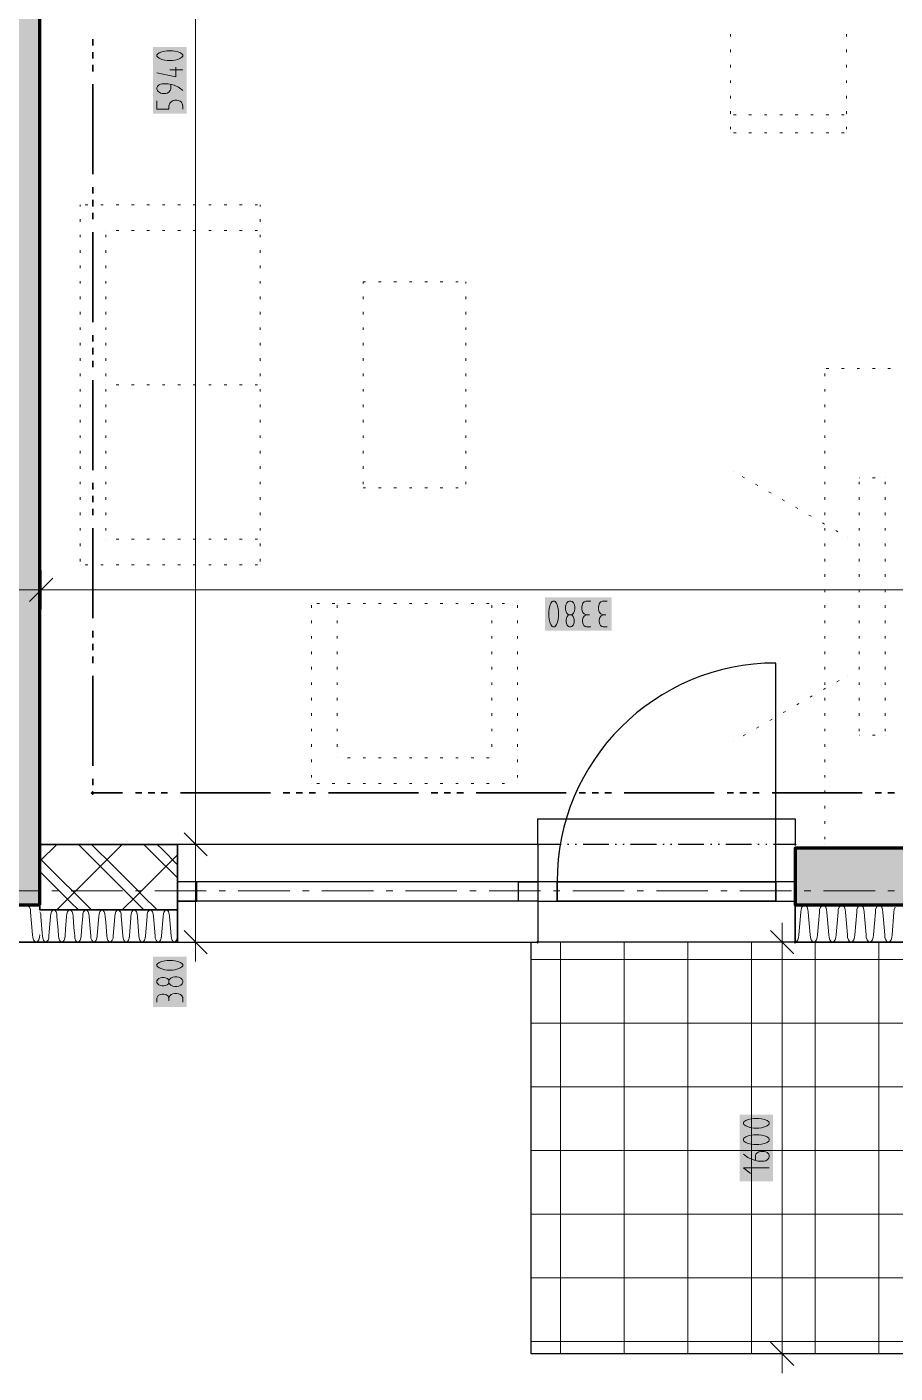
# Model space of a CAD drawing. Header units: millimetres. Extents: x 0 to 594, y 0 to 420.
# Drawn here: x 351.4 to 386, y 120.9 to 174.5 of the extents above; entities that cross this region are included whole.
import ezdxf

# ---------------------------------------------------------------- set-up
doc = ezdxf.new("R2010")
doc.units = ezdxf.units.MM
doc.header["$LTSCALE"] = 8
for name, color, linetype in [('PDF_Dvere', 7, 'Continuous'), ('PDF_Koty delkove', 7, 'Continuous'), ('PDF_Nabytek', 7, 'Continuous'), ('PDF_Obecne 0.25', 7, 'Continuous'), ('PDF_Okna', 7, 'Continuous'), ('PDF_Osy hlavni', 7, 'Continuous'), ('PDF_Pozarni useky', 7, 'Continuous'), ('PDF_Srafy', 7, 'Continuous'), ('PDF_Steny obvodove nosne', 7, 'Continuous'), ('PDF_Steny sendvic', 7, 'Continuous'), ('PDF_Zatepleni', 7, 'Continuous')]:
    doc.layers.add(name, color=color, linetype=linetype)

msp = doc.modelspace()

# ---------------------------------------------------------------- linework, layer by layer
at = {"layer": 'PDF_Dvere', "lineweight": 25}
msp.add_lwpolyline([(381.202, 140.483), (381.202, 149.196, 0.414213), (372.49, 140.483)], format="xyb", dxfattribs=at)
for points in [[(371.721, 139.714), (372.49, 139.714), (372.49, 140.483), (371.721, 140.483)], [(372.49, 139.714), (372.49, 140.483)], [(381.202, 139.714), (381.971, 139.714), (381.971, 140.483), (381.202, 140.483)], [(381.202, 139.714), (381.202, 140.483)]]:
    msp.add_lwpolyline(points, close=True, dxfattribs=at)
for points in [[(372.49, 140.483), (381.202, 140.483), (372.49, 140.483)], [(372.49, 139.714), (381.202, 139.714), (372.49, 139.714)]]:
    msp.add_lwpolyline(points, dxfattribs=at)
at = {"layer": 'PDF_Koty delkove', "lineweight": 18}
for points in [[(358.088, 154.14), (358.088, 157.014), (358.088, 202.854), (358.088, 204.34), (358.088, 205.878), (358.088, 215.615), (358.088, 217.204), (358.088, 225.711), (358.088, 228.325)], [(357.302, 172.932), (357.302, 172.549), (356.551, 172.714)], [(357.576, 172.823), (357.063, 172.823)], [(357.576, 172.002), (357.405, 172.139), (357.234, 172.221), (356.995, 172.275), (356.755, 172.275), (356.687, 172.261), (356.636, 172.234), (356.602, 172.207), (356.567, 172.166), (356.551, 172.111), (356.551, 172.057), (356.567, 172.002), (356.602, 171.96), (356.636, 171.933), (356.687, 171.905), (356.755, 171.891), (356.892, 171.891), (356.96, 171.905), (357.029, 171.933), (357.08, 172.002), (357.097, 172.057), (357.097, 172.248)], [(356.551, 171.591), (356.551, 171.262), (357.029, 171.262), (357.029, 171.4), (357.063, 171.495), (357.115, 171.55), (357.2, 171.604), (357.267, 171.618), (357.336, 171.618), (357.405, 171.604), (357.472, 171.577), (357.524, 171.536), (357.558, 171.482), (357.576, 171.4), (357.576, 171.262)], [(358.088, 138.074), (358.088, 141.969), (358.088, 151.278), (358.088, 152.627), (358.088, 154.14)], [(351.939, 152.88), (351.939, 152.111), (351.939, 151.343)], [(352.4, 152.573), (351.477, 151.65)], [(416.513, 152.111), (415.268, 152.111), (414.361, 152.111), (388.07, 152.111), (386.583, 152.111), (351.939, 152.111), (349.786, 152.111), (315.141, 152.111), (313.655, 152.111), (287.364, 152.111), (285.212, 152.111)], [(372.41, 150.655), (372.464, 150.724), (372.505, 150.826), (372.533, 150.946), (372.547, 151.048), (372.547, 151.253), (372.533, 151.355), (372.505, 151.475), (372.464, 151.578), (372.41, 151.646), (372.382, 151.664), (372.328, 151.664), (372.3, 151.646), (372.246, 151.578), (372.205, 151.475), (372.177, 151.355), (372.164, 151.253)], [(372.164, 151.253), (372.164, 151.048), (372.177, 150.946), (372.205, 150.826), (372.246, 150.724), (372.3, 150.655), (372.328, 150.639), (372.382, 150.639), (372.41, 150.655)], [(373.833, 151.664), (373.642, 151.664), (373.574, 151.629), (373.519, 151.578), (373.492, 151.492), (373.478, 151.424), (373.478, 151.355), (373.492, 151.27), (373.519, 151.202), (373.574, 151.151), (373.669, 151.116)], [(374.49, 151.664), (374.299, 151.664), (374.231, 151.629), (374.176, 151.578), (374.149, 151.492), (374.135, 151.424), (374.135, 151.355), (374.149, 151.27), (374.176, 151.202), (374.231, 151.151), (374.326, 151.116)], [(373.067, 151.116), (373.094, 151.099), (373.135, 151.048), (373.162, 150.98), (373.176, 150.911), (373.176, 150.843), (373.162, 150.775), (373.135, 150.706), (373.08, 150.655), (373.039, 150.639), (372.985, 150.639), (372.944, 150.655), (372.889, 150.706), (372.862, 150.775), (372.848, 150.843), (372.848, 150.911), (372.862, 150.98), (372.889, 151.048), (372.93, 151.099), (372.957, 151.116)], [(373.833, 150.639), (373.669, 150.639), (373.614, 150.655), (373.56, 150.69), (373.532, 150.741), (373.505, 150.843), (373.505, 150.911), (373.532, 151.014), (373.587, 151.082), (373.669, 151.116), (373.778, 151.116)], [(374.49, 150.639), (374.326, 150.639), (374.271, 150.655), (374.217, 150.69), (374.189, 150.741), (374.162, 150.843), (374.162, 150.911), (374.189, 151.014), (374.244, 151.082), (374.326, 151.116), (374.435, 151.116)], [(358.55, 141.508), (357.627, 142.431)], [(358.857, 141.969), (358.088, 141.969), (357.32, 141.969)], [(358.55, 137.613), (357.627, 138.536)], [(381.92, 137.613), (380.997, 138.536)], [(381.458, 138.074), (381.458, 138.843)], [(358.857, 138.074), (358.088, 138.074), (357.32, 138.074)], [(358.088, 138.074), (358.088, 137.306)], [(382.227, 138.074), (381.458, 138.074), (380.69, 138.074)], [(381.458, 121.675), (381.458, 138.074)], [(357.165, 137.348), (356.96, 137.348), (356.858, 137.334), (356.738, 137.307), (356.636, 137.266), (356.567, 137.211), (356.551, 137.184), (356.551, 137.129), (356.567, 137.101), (356.636, 137.047), (356.738, 137.006), (356.858, 136.978), (356.96, 136.964)], [(356.96, 136.964), (357.165, 136.964), (357.267, 136.978), (357.387, 137.006), (357.49, 137.047), (357.558, 137.101), (357.576, 137.129), (357.576, 137.184), (357.558, 137.211), (357.49, 137.266), (357.387, 137.307), (357.267, 137.334), (357.165, 137.348)], [(357.029, 136.444), (357.011, 136.417), (356.96, 136.376), (356.892, 136.349), (356.824, 136.335), (356.755, 136.335), (356.687, 136.349), (356.619, 136.376), (356.567, 136.431), (356.551, 136.472), (356.551, 136.527), (356.567, 136.568), (356.619, 136.623), (356.687, 136.65), (356.755, 136.664), (356.824, 136.664), (356.892, 136.65), (356.96, 136.623), (357.011, 136.582), (357.029, 136.554)], [(357.267, 136.691), (357.182, 136.677), (357.097, 136.637), (357.046, 136.582), (357.029, 136.554), (357.029, 136.444), (357.046, 136.417), (357.097, 136.362), (357.182, 136.321), (357.267, 136.307), (357.336, 136.307), (357.421, 136.321), (357.507, 136.362), (357.558, 136.417), (357.576, 136.472), (357.576, 136.527), (357.558, 136.582), (357.507, 136.637), (357.421, 136.677), (357.336, 136.691)], [(357.336, 136.691), (357.267, 136.691)], [(356.551, 135.678), (356.551, 135.842), (356.567, 135.897), (356.602, 135.952), (356.653, 135.98), (356.755, 136.007), (356.824, 136.007), (356.926, 135.98), (356.995, 135.924), (357.029, 135.842), (357.029, 135.733)], [(357.576, 135.678), (357.576, 135.869), (357.541, 135.938), (357.49, 135.993), (357.405, 136.02), (357.336, 136.034), (357.267, 136.034), (357.182, 136.02), (357.115, 135.993), (357.063, 135.938), (357.029, 135.842)], [(380.535, 130.395), (380.33, 130.395), (380.228, 130.381), (380.108, 130.354), (380.006, 130.313), (379.937, 130.259), (379.921, 130.231), (379.921, 130.177), (379.937, 130.149), (380.006, 130.094), (380.108, 130.053), (380.228, 130.025), (380.33, 130.011), (380.535, 130.011), (380.637, 130.025), (380.757, 130.053), (380.86, 130.094), (380.928, 130.149), (380.946, 130.177)], [(380.946, 130.177), (380.946, 130.231), (380.928, 130.259), (380.86, 130.313), (380.757, 130.354), (380.637, 130.381), (380.535, 130.395)], [(380.399, 129.382), (380.399, 129.574), (380.416, 129.629), (380.45, 129.67), (380.485, 129.697), (380.535, 129.724), (380.603, 129.738), (380.74, 129.738), (380.809, 129.724), (380.86, 129.697), (380.894, 129.67), (380.928, 129.629), (380.946, 129.574), (380.946, 129.519), (380.928, 129.464), (380.894, 129.423), (380.86, 129.396), (380.809, 129.368), (380.74, 129.354), (380.501, 129.354), (380.262, 129.409), (380.091, 129.492), (379.921, 129.629)], [(380.946, 129.081), (379.921, 129.081), (380.194, 128.862)], [(381.92, 121.213), (380.997, 122.136)], [(382.227, 121.675), (381.458, 121.675), (380.69, 121.675)], [(381.458, 121.675), (381.458, 120.906)]]:
    msp.add_lwpolyline(points, dxfattribs=at)
for points in [[(357.165, 173.589), (356.96, 173.589), (356.858, 173.575), (356.738, 173.548), (356.636, 173.507), (356.567, 173.453), (356.551, 173.425), (356.551, 173.371), (356.567, 173.343), (356.636, 173.289), (356.738, 173.247), (356.858, 173.22), (356.96, 173.206), (357.165, 173.206), (357.267, 173.22), (357.387, 173.247), (357.49, 173.289), (357.558, 173.343), (357.576, 173.371), (357.576, 173.425), (357.558, 173.453), (357.49, 173.507), (357.387, 173.548), (357.267, 173.575)], [(372.821, 151.424), (372.821, 151.355), (372.835, 151.27), (372.875, 151.185), (372.93, 151.134), (372.957, 151.116), (373.067, 151.116), (373.094, 151.134), (373.149, 151.185), (373.19, 151.27), (373.204, 151.355), (373.204, 151.424), (373.19, 151.509), (373.149, 151.595), (373.094, 151.646), (373.039, 151.664), (372.985, 151.664), (372.93, 151.646), (372.875, 151.595), (372.835, 151.509)], [(380.535, 131.052), (380.33, 131.052), (380.228, 131.038), (380.108, 131.011), (380.006, 130.97), (379.937, 130.916), (379.921, 130.888), (379.921, 130.834), (379.937, 130.806), (380.006, 130.751), (380.108, 130.71), (380.228, 130.682), (380.33, 130.669), (380.535, 130.669), (380.637, 130.682), (380.757, 130.71), (380.86, 130.751), (380.928, 130.806), (380.946, 130.834), (380.946, 130.888), (380.928, 130.916), (380.86, 130.97), (380.757, 131.011), (380.637, 131.038)]]:
    msp.add_lwpolyline(points, close=True, dxfattribs=at)
at = {"layer": 'PDF_Koty delkove', "color": 7, "lineweight": 18, "true_color": 0xffffff, "transparency": 33554559}
for points in [[(357.73, 171.081), (357.73, 173.743), (356.397, 171.081), (356.397, 173.743)], [(374.672, 151.817), (372.01, 151.817), (374.672, 150.485), (372.01, 150.485)], [(357.73, 135.496), (357.73, 137.501), (356.397, 135.496), (356.397, 137.501)], [(381.1, 128.544), (381.1, 131.206), (379.767, 128.544), (379.767, 131.206)]]:
    msp.add_solid(points, dxfattribs=at)
at = {"layer": 'PDF_Nabytek', "lineweight": 13}
for points in [[(379.404, 174.152), (379.404, 174.254)], [(384.016, 174.152), (384.016, 174.254)], [(379.404, 173.537), (379.404, 173.639)], [(384.016, 173.537), (384.016, 173.639)], [(379.404, 172.922), (379.404, 173.024)], [(384.016, 172.922), (384.016, 173.024)], [(379.404, 172.307), (379.404, 172.409)], [(384.016, 172.307), (384.016, 172.409)], [(379.404, 171.692), (379.404, 171.794)], [(384.016, 171.692), (384.016, 171.794)], [(379.404, 171.077), (379.404, 171.179)], [(384.016, 171.077), (384.016, 171.179)], [(379.404, 171.031), (379.404, 171.031)], [(379.404, 170.462), (379.404, 170.564)], [(379.624, 171.031), (379.522, 171.031)], [(380.239, 171.031), (380.137, 171.031)], [(380.854, 171.031), (380.752, 171.031)], [(381.469, 171.031), (381.367, 171.031)], [(382.084, 171.031), (381.982, 171.031)], [(382.699, 171.031), (382.597, 171.031)], [(383.314, 171.031), (383.212, 171.031)], [(383.929, 171.031), (383.827, 171.031)], [(384.016, 171.031), (384.016, 171.031)], [(384.016, 170.462), (384.016, 170.564)], [(379.404, 170.313), (379.404, 170.313)], [(379.404, 170.313), (379.404, 170.313)], [(379.624, 170.313), (379.522, 170.313)], [(380.239, 170.313), (380.137, 170.313)], [(380.854, 170.313), (380.752, 170.313)], [(381.469, 170.313), (381.367, 170.313)], [(382.084, 170.313), (381.982, 170.313)], [(382.699, 170.313), (382.597, 170.313)], [(383.314, 170.313), (383.212, 170.313)], [(383.929, 170.313), (383.827, 170.313)], [(384.016, 170.313), (384.016, 170.313)], [(384.016, 170.313), (384.016, 170.313)], [(353.485, 167.387), (353.485, 167.456)], [(353.485, 167.456), (353.485, 167.456)], [(353.485, 167.456), (353.485, 167.456)], [(353.795, 167.456), (353.692, 167.456)], [(354.41, 167.456), (354.307, 167.456)], [(355.025, 167.456), (354.922, 167.456)], [(355.64, 167.456), (355.537, 167.456)], [(356.254, 167.456), (356.152, 167.456)], [(356.869, 167.456), (356.767, 167.456)], [(357.484, 167.456), (357.382, 167.456)], [(358.099, 167.456), (357.997, 167.456)], [(358.714, 167.456), (358.612, 167.456)], [(359.329, 167.456), (359.227, 167.456)], [(359.944, 167.456), (359.842, 167.456)], [(360.559, 167.456), (360.457, 167.456)], [(360.66, 167.387), (360.66, 167.456)], [(360.66, 167.456), (360.66, 167.456)], [(360.66, 167.456), (360.66, 167.456)], [(353.485, 166.772), (353.485, 166.874)], [(360.66, 166.772), (360.66, 166.874)], [(354.51, 166.431), (354.51, 166.431)], [(354.51, 166.431), (354.51, 166.431)], [(355.025, 166.431), (354.922, 166.431)], [(355.64, 166.431), (355.537, 166.431)], [(356.254, 166.431), (356.152, 166.431)], [(356.869, 166.431), (356.767, 166.431)], [(357.484, 166.431), (357.382, 166.431)], [(358.099, 166.431), (357.997, 166.431)], [(358.714, 166.431), (358.612, 166.431)], [(359.329, 166.431), (359.227, 166.431)], [(359.944, 166.431), (359.842, 166.431)], [(360.559, 166.431), (360.457, 166.431)], [(360.66, 166.431), (360.66, 166.431)], [(353.485, 166.157), (353.485, 166.259)], [(354.51, 166.157), (354.51, 166.259)], [(360.66, 166.157), (360.66, 166.259)], [(353.485, 165.542), (353.485, 165.644)], [(354.51, 165.542), (354.51, 165.644)], [(360.66, 165.542), (360.66, 165.644)], [(353.485, 164.927), (353.485, 165.029)], [(354.51, 164.927), (354.51, 165.029)], [(360.66, 164.927), (360.66, 165.029)], [(353.485, 164.312), (353.485, 164.414)], [(354.51, 164.312), (354.51, 164.414)], [(360.66, 164.312), (360.66, 164.414)], [(364.76, 164.381), (364.76, 164.381)], [(364.76, 164.312), (364.76, 164.381)], [(364.76, 164.381), (364.76, 164.381)], [(364.864, 164.381), (364.762, 164.381)], [(365.479, 164.381), (365.377, 164.381)], [(366.094, 164.381), (365.992, 164.381)], [(366.709, 164.381), (366.607, 164.381)], [(367.324, 164.381), (367.222, 164.381)], [(367.939, 164.381), (367.837, 164.381)], [(368.554, 164.381), (368.452, 164.381)], [(368.86, 164.381), (368.86, 164.381)], [(368.86, 164.312), (368.86, 164.381)], [(368.86, 164.381), (368.86, 164.381)], [(353.485, 163.697), (353.485, 163.799)], [(354.51, 163.697), (354.51, 163.799)], [(360.66, 163.697), (360.66, 163.799)], [(364.76, 163.697), (364.76, 163.799)], [(368.86, 163.697), (368.86, 163.799)], [(353.485, 163.082), (353.485, 163.184)], [(354.51, 163.082), (354.51, 163.184)], [(360.66, 163.082), (360.66, 163.184)], [(364.76, 163.082), (364.76, 163.184)], [(368.86, 163.082), (368.86, 163.184)], [(353.485, 162.467), (353.485, 162.569)], [(354.51, 162.467), (354.51, 162.569)], [(360.66, 162.467), (360.66, 162.569)], [(364.76, 162.467), (364.76, 162.569)], [(368.86, 162.467), (368.86, 162.569)], [(353.485, 161.852), (353.485, 161.954)], [(354.51, 161.852), (354.51, 161.954)], [(360.66, 161.852), (360.66, 161.954)], [(364.76, 161.852), (364.76, 161.954)], [(368.86, 161.852), (368.86, 161.954)], [(353.485, 161.237), (353.485, 161.339)], [(354.51, 161.237), (354.51, 161.339)], [(360.66, 161.237), (360.66, 161.339)], [(364.76, 161.237), (364.76, 161.339)], [(368.86, 161.237), (368.86, 161.339)], [(383.158, 160.932), (383.158, 160.932)], [(383.158, 160.932), (383.158, 160.932)], [(383.314, 160.932), (383.212, 160.932)], [(383.929, 160.932), (383.827, 160.932)], [(384.544, 160.932), (384.442, 160.932)], [(385.159, 160.932), (385.057, 160.932)], [(385.774, 160.932), (385.672, 160.932)], [(353.485, 160.622), (353.485, 160.724)], [(354.51, 160.622), (354.51, 160.724)], [(360.66, 160.622), (360.66, 160.724)], [(364.76, 160.622), (364.76, 160.724)], [(368.86, 160.622), (368.86, 160.724)], [(383.158, 160.622), (383.158, 160.724)], [(353.485, 160.007), (353.485, 160.109)], [(354.51, 160.281), (354.51, 160.281)], [(354.51, 160.007), (354.51, 160.109)], [(355.025, 160.281), (354.922, 160.281)], [(355.64, 160.281), (355.537, 160.281)], [(356.254, 160.281), (356.152, 160.281)], [(356.869, 160.281), (356.767, 160.281)], [(357.484, 160.281), (357.382, 160.281)], [(358.099, 160.281), (357.997, 160.281)], [(358.714, 160.281), (358.612, 160.281)], [(359.329, 160.281), (359.227, 160.281)], [(359.944, 160.281), (359.842, 160.281)], [(360.559, 160.281), (360.457, 160.281)], [(360.66, 160.281), (360.66, 160.281)], [(360.66, 160.007), (360.66, 160.109)], [(364.76, 160.007), (364.76, 160.109)], [(368.86, 160.007), (368.86, 160.109)], [(383.158, 160.007), (383.158, 160.109)], [(353.485, 159.392), (353.485, 159.494)], [(354.51, 159.392), (354.51, 159.494)], [(360.66, 159.392), (360.66, 159.494)], [(364.76, 159.392), (364.76, 159.494)], [(368.86, 159.392), (368.86, 159.494)], [(383.158, 159.392), (383.158, 159.494)], [(353.485, 158.777), (353.485, 158.879)], [(354.51, 158.777), (354.51, 158.879)], [(360.66, 158.777), (360.66, 158.879)], [(364.76, 158.777), (364.76, 158.879)], [(368.86, 158.777), (368.86, 158.879)], [(383.158, 158.777), (383.158, 158.879)], [(353.485, 158.162), (353.485, 158.264)], [(354.51, 158.162), (354.51, 158.264)], [(360.66, 158.162), (360.66, 158.264)], [(364.76, 158.162), (364.76, 158.264)], [(368.86, 158.162), (368.86, 158.264)], [(383.158, 158.162), (383.158, 158.264)], [(353.485, 157.547), (353.485, 157.649)], [(354.51, 157.547), (354.51, 157.649)], [(360.66, 157.547), (360.66, 157.649)], [(364.76, 157.547), (364.76, 157.649)], [(368.86, 157.547), (368.86, 157.649)], [(383.158, 157.547), (383.158, 157.649)], [(353.485, 156.932), (353.485, 157.034)], [(354.51, 156.932), (354.51, 157.034)], [(360.66, 156.932), (360.66, 157.034)], [(364.76, 156.932), (364.76, 157.034)], [(368.86, 156.932), (368.86, 157.034)], [(379.521, 156.828), (379.521, 156.828)], [(379.954, 156.578), (379.865, 156.629)], [(383.158, 156.932), (383.158, 157.034)], [(353.485, 156.317), (353.485, 156.419)], [(354.51, 156.317), (354.51, 156.419)], [(360.66, 156.317), (360.66, 156.419)], [(364.76, 156.317), (364.76, 156.419)], [(364.76, 156.181), (364.76, 156.181)], [(364.76, 156.181), (364.76, 156.181)], [(364.864, 156.181), (364.762, 156.181)], [(365.479, 156.181), (365.377, 156.181)], [(366.094, 156.181), (365.992, 156.181)], [(366.709, 156.181), (366.607, 156.181)], [(367.324, 156.181), (367.222, 156.181)], [(367.939, 156.181), (367.837, 156.181)], [(368.554, 156.181), (368.452, 156.181)], [(368.86, 156.317), (368.86, 156.419)], [(368.86, 156.181), (368.86, 156.181)], [(368.86, 156.181), (368.86, 156.181)], [(380.487, 156.27), (380.398, 156.321)], [(383.158, 156.317), (383.158, 156.419)], [(384.544, 156.576), (384.533, 156.576)], [(384.533, 156.576), (384.533, 156.576)], [(384.533, 156.576), (384.533, 156.576)], [(384.533, 156.317), (384.533, 156.419)], [(385.159, 156.576), (385.057, 156.576)], [(385.558, 156.576), (385.558, 156.576)], [(385.558, 156.576), (385.558, 156.576)], [(385.558, 156.317), (385.558, 156.419)], [(353.485, 155.702), (353.485, 155.804)], [(354.51, 155.702), (354.51, 155.804)], [(360.66, 155.702), (360.66, 155.804)], [(381.019, 155.963), (380.931, 156.014)], [(381.552, 155.655), (381.463, 155.706)], [(383.158, 155.702), (383.158, 155.804)], [(384.533, 155.702), (384.533, 155.804)], [(385.558, 155.702), (385.558, 155.804)], [(353.485, 155.087), (353.485, 155.189)], [(354.51, 155.087), (354.51, 155.189)], [(360.66, 155.087), (360.66, 155.189)], [(382.085, 155.348), (381.996, 155.399)], [(382.617, 155.04), (382.528, 155.092)], [(383.158, 155.087), (383.158, 155.189)], [(384.533, 155.087), (384.533, 155.189)], [(385.558, 155.087), (385.558, 155.189)], [(353.485, 154.472), (353.485, 154.574)], [(354.51, 154.472), (354.51, 154.574)], [(360.66, 154.472), (360.66, 154.574)], [(383.15, 154.733), (383.061, 154.784)], [(383.158, 154.472), (383.158, 154.574)], [(383.682, 154.425), (383.594, 154.477)], [(384.533, 154.472), (384.533, 154.574)], [(385.558, 154.472), (385.558, 154.574)], [(353.485, 153.857), (353.485, 153.959)], [(354.51, 154.131), (354.51, 154.131)], [(354.51, 154.131), (354.51, 154.131)], [(355.025, 154.131), (354.922, 154.131)], [(355.64, 154.131), (355.537, 154.131)], [(356.254, 154.131), (356.152, 154.131)], [(356.869, 154.131), (356.767, 154.131)], [(357.484, 154.131), (357.382, 154.131)], [(358.099, 154.131), (357.997, 154.131)], [(358.714, 154.131), (358.612, 154.131)], [(359.329, 154.131), (359.227, 154.131)], [(359.944, 154.131), (359.842, 154.131)], [(360.559, 154.131), (360.457, 154.131)], [(360.66, 154.131), (360.66, 154.131)], [(360.66, 153.857), (360.66, 153.959)], [(383.158, 153.857), (383.158, 153.959)], [(384.045, 154.216), (384.045, 154.216)], [(384.533, 153.857), (384.533, 153.959)], [(385.558, 153.857), (385.558, 153.959)], [(353.485, 153.242), (353.485, 153.344)], [(353.485, 153.106), (353.485, 153.106)], [(353.485, 153.106), (353.485, 153.106)], [(353.795, 153.106), (353.692, 153.106)], [(354.41, 153.106), (354.307, 153.106)], [(355.025, 153.106), (354.922, 153.106)], [(355.64, 153.106), (355.537, 153.106)], [(356.254, 153.106), (356.152, 153.106)], [(356.869, 153.106), (356.767, 153.106)], [(357.484, 153.106), (357.382, 153.106)], [(358.099, 153.106), (357.997, 153.106)], [(358.714, 153.106), (358.612, 153.106)], [(359.329, 153.106), (359.227, 153.106)], [(359.944, 153.106), (359.842, 153.106)], [(360.559, 153.106), (360.457, 153.106)], [(360.66, 153.242), (360.66, 153.344)], [(360.66, 153.106), (360.66, 153.106)], [(360.66, 153.106), (360.66, 153.106)], [(383.158, 153.242), (383.158, 153.344)], [(384.533, 153.242), (384.533, 153.344)], [(385.558, 153.242), (385.558, 153.344)], [(383.158, 152.627), (383.158, 152.729)], [(384.533, 152.627), (384.533, 152.729)], [(385.558, 152.627), (385.558, 152.729)], [(383.158, 152.012), (383.158, 152.114)], [(384.533, 152.012), (384.533, 152.114)], [(385.558, 152.012), (385.558, 152.114)], [(362.71, 151.568), (362.71, 151.568)], [(362.71, 151.568), (362.71, 151.568)], [(362.71, 151.397), (362.71, 151.499)], [(363.019, 151.568), (362.917, 151.568)], [(363.634, 151.568), (363.532, 151.568)], [(363.735, 151.568), (363.735, 151.568)], [(363.735, 151.397), (363.735, 151.499)], [(364.249, 151.568), (364.147, 151.568)], [(364.864, 151.568), (364.762, 151.568)], [(365.479, 151.568), (365.377, 151.568)], [(366.094, 151.568), (365.992, 151.568)], [(366.709, 151.568), (366.607, 151.568)], [(367.324, 151.568), (367.222, 151.568)], [(367.939, 151.568), (367.837, 151.568)], [(368.554, 151.568), (368.452, 151.568)], [(369.169, 151.568), (369.067, 151.568)], [(369.784, 151.568), (369.682, 151.568)], [(369.885, 151.568), (369.885, 151.568)], [(369.885, 151.397), (369.885, 151.499)], [(370.399, 151.568), (370.297, 151.568)], [(370.91, 151.568), (370.91, 151.568)], [(370.91, 151.568), (370.91, 151.568)], [(370.91, 151.397), (370.91, 151.499)], [(383.158, 151.397), (383.158, 151.499)], [(384.533, 151.397), (384.533, 151.499)], [(385.558, 151.397), (385.558, 151.499)], [(362.71, 150.782), (362.71, 150.884)], [(363.735, 150.782), (363.735, 150.884)], [(369.885, 150.782), (369.885, 150.884)], [(370.91, 150.782), (370.91, 150.884)], [(383.158, 150.782), (383.158, 150.884)], [(384.533, 150.782), (384.533, 150.884)], [(385.558, 150.782), (385.558, 150.884)], [(362.71, 150.167), (362.71, 150.269)], [(363.735, 150.167), (363.735, 150.269)], [(369.885, 150.167), (369.885, 150.269)], [(370.91, 150.167), (370.91, 150.269)], [(383.158, 150.167), (383.158, 150.269)], [(384.533, 150.167), (384.533, 150.269)], [(385.558, 150.167), (385.558, 150.269)], [(362.71, 149.552), (362.71, 149.654)], [(363.735, 149.552), (363.735, 149.654)], [(369.885, 149.552), (369.885, 149.654)], [(370.91, 149.552), (370.91, 149.654)], [(383.158, 149.552), (383.158, 149.654)], [(384.533, 149.552), (384.533, 149.654)], [(385.558, 149.552), (385.558, 149.654)], [(362.71, 148.937), (362.71, 149.039)], [(363.735, 148.937), (363.735, 149.039)], [(369.885, 148.937), (369.885, 149.039)], [(370.91, 148.937), (370.91, 149.039)], [(383.158, 148.937), (383.158, 149.039)], [(384.045, 148.686), (384.045, 148.686)], [(384.533, 148.937), (384.533, 149.039)], [(385.558, 148.937), (385.558, 149.039)], [(362.71, 148.322), (362.71, 148.424)], [(363.735, 148.322), (363.735, 148.424)], [(369.885, 148.322), (369.885, 148.424)], [(370.91, 148.322), (370.91, 148.424)], [(383.103, 148.142), (383.192, 148.193)], [(383.158, 148.322), (383.158, 148.424)], [(383.636, 148.449), (383.725, 148.5)], [(384.533, 148.322), (384.533, 148.424)], [(385.558, 148.322), (385.558, 148.424)], [(362.71, 147.707), (362.71, 147.809)], [(363.735, 147.707), (363.735, 147.809)], [(369.885, 147.707), (369.885, 147.809)], [(370.91, 147.707), (370.91, 147.809)], [(382.038, 147.527), (382.127, 147.578)], [(382.571, 147.834), (382.659, 147.885)], [(383.158, 147.707), (383.158, 147.809)], [(384.533, 147.707), (384.533, 147.809)], [(385.558, 147.707), (385.558, 147.809)], [(362.71, 147.092), (362.71, 147.194)], [(363.735, 147.092), (363.735, 147.194)], [(369.885, 147.092), (369.885, 147.194)], [(370.91, 147.092), (370.91, 147.194)], [(380.973, 146.912), (381.062, 146.963)], [(381.505, 147.219), (381.594, 147.27)], [(383.158, 147.092), (383.158, 147.194)], [(384.533, 147.092), (384.533, 147.194)], [(385.558, 147.092), (385.558, 147.194)], [(362.71, 146.477), (362.71, 146.579)], [(363.735, 146.477), (363.735, 146.579)], [(369.885, 146.477), (369.885, 146.579)], [(370.91, 146.477), (370.91, 146.579)], [(380.44, 146.604), (380.529, 146.655)], [(383.158, 146.477), (383.158, 146.579)], [(384.533, 146.477), (384.533, 146.579)], [(385.558, 146.477), (385.558, 146.579)], [(362.71, 145.862), (362.71, 145.964)], [(363.735, 145.862), (363.735, 145.964)], [(369.885, 145.862), (369.885, 145.964)], [(370.91, 145.862), (370.91, 145.964)], [(379.521, 146.074), (379.521, 146.074)], [(379.908, 146.297), (379.996, 146.348)], [(383.158, 145.862), (383.158, 145.964)], [(384.544, 146.326), (384.533, 146.326)], [(384.533, 146.326), (384.533, 146.326)], [(384.533, 146.326), (384.533, 146.326)], [(385.159, 146.326), (385.057, 146.326)], [(385.558, 146.326), (385.558, 146.326)], [(385.558, 146.326), (385.558, 146.326)], [(362.71, 145.247), (362.71, 145.349)], [(363.735, 145.419), (363.735, 145.419)], [(363.735, 145.419), (363.735, 145.419)], [(364.249, 145.419), (364.147, 145.419)], [(364.864, 145.419), (364.762, 145.419)], [(365.479, 145.419), (365.377, 145.419)], [(366.094, 145.419), (365.992, 145.419)], [(366.709, 145.419), (366.607, 145.419)], [(367.324, 145.419), (367.222, 145.419)], [(367.939, 145.419), (367.837, 145.419)], [(368.554, 145.419), (368.452, 145.419)], [(369.169, 145.419), (369.067, 145.419)], [(369.784, 145.419), (369.682, 145.419)], [(369.885, 145.419), (369.885, 145.419)], [(369.885, 145.419), (369.885, 145.419)], [(370.91, 145.247), (370.91, 145.349)], [(383.158, 145.247), (383.158, 145.349)], [(362.71, 144.632), (362.71, 144.734)], [(362.71, 144.394), (362.71, 144.394)], [(362.71, 144.394), (362.71, 144.394)], [(363.019, 144.394), (362.917, 144.394)], [(363.634, 144.394), (363.532, 144.394)], [(364.249, 144.394), (364.147, 144.394)], [(364.864, 144.394), (364.762, 144.394)], [(365.479, 144.394), (365.377, 144.394)], [(366.094, 144.394), (365.992, 144.394)], [(366.709, 144.394), (366.607, 144.394)], [(367.324, 144.394), (367.222, 144.394)], [(367.939, 144.394), (367.837, 144.394)], [(368.554, 144.394), (368.452, 144.394)], [(369.169, 144.394), (369.067, 144.394)], [(369.784, 144.394), (369.682, 144.394)], [(370.399, 144.394), (370.297, 144.394)], [(370.91, 144.632), (370.91, 144.734)], [(370.91, 144.394), (370.91, 144.394)], [(370.91, 144.394), (370.91, 144.394)], [(383.158, 144.632), (383.158, 144.734)], [(383.158, 144.017), (383.158, 144.12)], [(383.158, 143.402), (383.158, 143.505)], [(383.158, 142.787), (383.158, 142.89)], [(383.158, 142.172), (383.158, 142.275)], [(383.158, 141.969), (383.158, 141.969)]]:
    msp.add_lwpolyline(points, dxfattribs=at)
at = {"layer": 'PDF_Obecne 0.25', "lineweight": 25}
for points in [[(371.721, 141.969), (371.721, 142.994), (381.971, 142.994), (381.971, 141.969)], [(403.239, 138.075), (403.239, 121.675), (371.465, 121.675), (371.465, 138.074)], [(381.971, 138.074), (371.721, 138.074)]]:
    msp.add_lwpolyline(points, dxfattribs=at)
at = {"layer": 'PDF_Okna', "lineweight": 25}
for points in [[(371.721, 141.969), (357.371, 141.969)], [(371.721, 141.969), (371.721, 138.074)], [(371.721, 140.483), (357.371, 140.483)], [(371.721, 139.714), (357.371, 139.714)], [(357.371, 138.074), (371.721, 138.074)]]:
    msp.add_lwpolyline(points, dxfattribs=at)
for points in [[(357.371, 139.714), (358.14, 139.714), (358.14, 140.483), (357.371, 140.483)], [(371.721, 139.714), (370.952, 139.714), (370.952, 140.483), (371.721, 140.483)]]:
    msp.add_lwpolyline(points, close=True, dxfattribs=at)
at = {"layer": 'PDF_Osy hlavni', "lineweight": 18}
for points in [[(351.847, 140.124), (349.797, 140.124)], [(352.616, 140.124), (352.36, 140.124)], [(355.178, 140.124), (353.128, 140.124)], [(355.947, 140.124), (355.691, 140.124)], [(358.509, 140.124), (356.459, 140.124)], [(359.278, 140.124), (359.022, 140.124)], [(361.841, 140.124), (359.791, 140.124)], [(362.609, 140.124), (362.353, 140.124)], [(365.172, 140.124), (363.122, 140.124)], [(365.941, 140.124), (365.684, 140.124)], [(368.503, 140.124), (366.453, 140.124)], [(369.272, 140.124), (369.016, 140.124)], [(371.834, 140.124), (369.784, 140.124)], [(372.603, 140.124), (372.347, 140.124)], [(375.166, 140.124), (373.116, 140.124)], [(375.934, 140.124), (375.678, 140.124)], [(378.497, 140.124), (376.447, 140.124)], [(379.266, 140.124), (379.009, 140.124)], [(381.828, 140.124), (379.778, 140.124)], [(382.597, 140.124), (382.34, 140.124)], [(385.159, 140.124), (383.109, 140.124)], [(385.928, 140.124), (385.672, 140.124)]]:
    msp.add_lwpolyline(points, dxfattribs=at)
at = {"layer": 'PDF_Pozarni useky', "lineweight": 35}
for points in [[(353.989, 173.793), (353.989, 174.049)], [(353.989, 173.28), (353.989, 173.537)], [(353.989, 172.768), (353.989, 173.024)], [(353.989, 168.668), (353.989, 172.255)], [(353.989, 167.899), (353.989, 168.156)], [(353.989, 167.387), (353.989, 167.643)], [(353.989, 166.874), (353.989, 167.131)], [(353.989, 162.774), (353.989, 166.362)], [(353.989, 162.006), (353.989, 162.262)], [(353.989, 161.493), (353.989, 161.749)], [(353.989, 160.981), (353.989, 161.237)], [(353.989, 156.881), (353.989, 160.468)], [(353.989, 156.112), (353.989, 156.368)], [(353.989, 155.599), (353.989, 155.856)], [(353.989, 155.087), (353.989, 155.343)], [(353.989, 150.987), (353.989, 154.574)], [(353.989, 150.218), (353.989, 150.474)], [(353.989, 149.706), (353.989, 149.962)], [(353.989, 149.193), (353.989, 149.449)], [(353.989, 145.093), (353.989, 148.681)], [(353.989, 144.325), (353.989, 144.581)], [(353.989, 144.019), (353.989, 144.068)], [(355.178, 144.019), (353.989, 144.019)], [(355.947, 144.019), (355.691, 144.019)], [(356.459, 144.019), (356.203, 144.019)], [(356.972, 144.019), (356.716, 144.019)], [(361.072, 144.019), (357.484, 144.019)], [(361.841, 144.019), (361.584, 144.019)], [(362.353, 144.019), (362.097, 144.019)], [(362.866, 144.019), (362.609, 144.019)], [(366.966, 144.019), (363.378, 144.019)], [(367.734, 144.019), (367.478, 144.019)], [(368.247, 144.019), (367.991, 144.019)], [(368.759, 144.019), (368.503, 144.019)], [(372.859, 144.019), (369.272, 144.019)], [(373.628, 144.019), (373.372, 144.019)], [(374.141, 144.019), (373.884, 144.019)], [(374.653, 144.019), (374.397, 144.019)], [(378.753, 144.019), (375.166, 144.019)], [(379.522, 144.019), (379.266, 144.019)], [(380.034, 144.019), (379.778, 144.019)], [(380.547, 144.019), (380.291, 144.019)], [(384.647, 144.019), (381.059, 144.019)], [(385.415, 144.019), (385.159, 144.019)], [(385.928, 144.019), (385.672, 144.019)]]:
    msp.add_lwpolyline(points, dxfattribs=at)
at = {"layer": 'PDF_Pozarni useky', "lineweight": 35, "transparency": 33554559}
for points in [[(354.078, 144.019), (353.989, 143.93), (353.989, 144.109), (353.899, 144.019)], [(353.989, 143.93), (353.899, 144.019), (354.078, 144.019), (353.989, 144.109)]]:
    msp.add_solid(points, dxfattribs=at)
at = {"layer": 'PDF_Srafy', "lineweight": 9}
for points in [[(395.458, 138.075), (395.458, 137.383), (390.385, 137.383), (385.312, 137.383), (380.238, 137.383), (375.165, 137.383), (371.465, 137.383)], [(403.069, 138.075), (403.069, 134.846), (403.069, 129.773), (403.069, 124.699), (397.995, 124.699), (392.922, 124.699), (387.848, 124.699), (382.775, 124.699), (377.701, 124.699), (372.628, 124.699), (371.465, 124.699)], [(400.532, 138.075), (400.532, 137.383), (400.532, 132.309), (400.532, 127.236), (395.458, 127.236), (390.385, 127.236), (385.312, 127.236), (380.238, 127.236), (375.165, 127.236), (371.465, 127.236)], [(392.922, 138.075), (392.922, 134.846), (387.848, 134.846), (382.775, 134.846), (377.701, 134.846), (372.628, 134.846), (371.465, 134.846)], [(372.628, 138.075), (372.628, 134.846), (372.628, 129.773), (372.628, 124.699), (372.628, 121.675)], [(375.165, 138.075), (375.165, 137.383), (375.165, 132.309), (375.165, 127.236), (375.165, 122.162), (375.165, 121.675)], [(377.701, 138.075), (377.701, 134.846), (377.701, 129.773), (377.701, 124.699), (377.701, 121.675)], [(380.238, 138.075), (380.238, 137.383), (380.238, 132.309), (380.238, 127.236), (380.238, 122.162), (380.238, 121.675)], [(382.775, 138.075), (382.775, 134.846), (382.775, 129.773), (382.775, 124.699), (382.775, 121.675)], [(385.312, 138.075), (385.312, 137.383), (385.312, 132.309), (385.312, 127.236), (385.312, 122.162), (385.312, 121.675)], [(395.458, 137.383), (395.458, 132.309), (390.385, 132.309), (385.312, 132.309), (380.238, 132.309), (375.165, 132.309), (371.465, 132.309)], [(397.995, 121.675), (397.995, 124.699), (397.995, 129.773), (392.922, 129.773), (387.848, 129.773), (382.775, 129.773), (377.701, 129.773), (372.628, 129.773), (371.465, 129.773)], [(403.239, 122.162), (400.532, 122.162), (395.458, 122.162), (390.385, 122.162), (385.312, 122.162), (380.238, 122.162), (375.165, 122.162), (371.465, 122.162)]]:
    msp.add_lwpolyline(points, dxfattribs=at)
at = {"layer": 'PDF_Steny obvodove nosne', "lineweight": 70}
for points in [[(351.887, 139.561), (351.887, 141.969), (351.887, 215.615), (351.887, 225.711), (351.887, 228.171), (349.837, 228.171), (349.837, 225.711), (349.837, 217.204), (349.837, 215.615), (349.837, 141.969), (349.837, 139.561)], [(388.07, 141.816), (386.583, 141.816), (381.971, 141.816), (381.971, 139.561), (388.07, 139.561)]]:
    msp.add_lwpolyline(points, close=True, dxfattribs=at)
at = {"layer": 'PDF_Steny obvodove nosne', "color": 9, "lineweight": 9, "true_color": 0xc0c0c0, "transparency": 33554559}
for points in [[(351.887, 139.561), (351.887, 228.171), (349.837, 139.561), (349.837, 228.171)], [(388.07, 141.816), (381.971, 141.816), (388.07, 139.561), (381.971, 139.561)]]:
    msp.add_solid(points, dxfattribs=at)
at = {"layer": 'PDF_Steny sendvic', "lineweight": 9}
for points in [[(351.887, 141.303), (352.554, 141.969)], [(352.554, 139.356), (353.117, 139.919), (353.997, 140.799), (355.167, 141.969)], [(356.033, 139.356), (355.731, 139.658), (355.47, 139.919), (354.437, 140.952), (353.42, 141.969)], [(356.556, 139.356), (355.992, 139.919), (355.731, 140.181), (354.826, 141.086), (353.942, 141.969)], [(357.371, 140.632), (356.378, 141.625), (356.033, 141.969)], [(357.371, 141.155), (356.766, 141.76), (356.556, 141.969)], [(353.942, 139.356), (353.379, 139.919), (353.117, 140.181), (352.885, 140.413), (351.887, 141.411)], [(355.167, 139.356), (355.731, 139.919), (357.371, 141.559)], [(353.42, 139.356), (353.117, 139.658), (352.856, 139.919), (352.497, 140.278), (351.887, 140.888)], [(351.926, 139.099), (351.917, 139.198), (351.889, 139.282), (351.887, 139.283)], [(351.99, 138.331), (351.981, 138.439), (351.926, 139.099)], [(352.31, 139.099), (352.259, 138.486), (352.246, 138.331)], [(352.425, 139.356), (352.389, 139.337), (352.347, 139.282), (352.319, 139.198), (352.31, 139.099)], [(352.31, 139.099), (352.31, 139.099)], [(352.567, 139.099), (352.557, 139.198), (352.529, 139.282), (352.488, 139.337), (352.452, 139.356)], [(352.63, 138.331), (352.613, 138.546), (352.567, 139.099)], [(352.95, 139.099), (352.909, 138.597), (352.887, 138.331)], [(353.065, 139.356), (353.03, 139.337), (352.988, 139.282), (352.96, 139.198), (352.95, 139.099)], [(352.95, 139.099), (352.95, 139.099)], [(353.208, 139.099), (353.198, 139.198), (353.17, 139.282), (353.128, 139.337), (353.092, 139.356)], [(353.271, 138.331), (353.244, 138.654), (353.208, 139.099)], [(353.591, 139.099), (353.558, 138.707), (353.527, 138.331)], [(353.706, 139.356), (353.67, 139.337), (353.628, 139.282), (353.601, 139.198), (353.591, 139.099)], [(353.591, 139.099), (353.591, 139.099)], [(353.848, 139.099), (353.839, 139.198), (353.811, 139.282), (353.769, 139.337), (353.733, 139.356)], [(353.912, 138.331), (353.876, 138.761), (353.848, 139.099)], [(354.231, 139.099), (354.208, 138.818), (354.168, 138.331)], [(354.347, 139.356), (354.311, 139.337), (354.269, 139.282), (354.241, 139.198), (354.231, 139.099)], [(354.231, 139.099), (354.231, 139.099)], [(354.231, 139.099), (354.231, 139.099)], [(354.489, 139.099), (354.479, 139.198), (354.451, 139.282), (354.409, 139.337), (354.374, 139.356)], [(354.552, 138.331), (354.508, 138.869), (354.489, 139.099)], [(354.872, 139.099), (354.858, 138.928), (354.809, 138.331)], [(354.987, 139.356), (354.951, 139.337), (354.91, 139.282), (354.882, 139.198), (354.872, 139.099)], [(354.872, 139.099), (354.872, 139.099)], [(355.13, 139.099), (355.12, 139.198), (355.092, 139.282), (355.05, 139.337), (355.014, 139.356)], [(355.193, 138.331), (355.14, 138.976), (355.13, 139.099)], [(355.513, 139.099), (355.508, 139.039), (355.449, 138.331)], [(355.628, 139.356), (355.592, 139.337), (355.55, 139.282), (355.522, 139.198), (355.513, 139.099)], [(355.513, 139.099), (355.513, 139.099)], [(355.77, 139.099), (355.76, 139.198), (355.732, 139.282), (355.691, 139.337), (355.655, 139.356)], [(355.834, 138.331), (355.771, 139.084), (355.77, 139.099)], [(356.153, 139.099), (356.09, 138.331)], [(356.269, 139.356), (356.233, 139.337), (356.191, 139.282), (356.163, 139.198), (356.158, 139.149), (356.153, 139.099)], [(356.153, 139.099), (356.153, 139.099)], [(356.474, 138.331), (356.411, 139.099), (356.402, 139.191), (356.401, 139.198), (356.373, 139.282), (356.331, 139.337), (356.295, 139.356)], [(356.794, 139.099), (356.73, 138.331)], [(356.909, 139.356), (356.873, 139.337), (356.832, 139.282), (356.825, 139.263), (356.804, 139.198), (356.794, 139.099)], [(356.794, 139.099), (356.794, 139.099)], [(357.051, 139.099), (357.042, 139.198), (357.014, 139.282), (357.005, 139.293), (356.972, 139.337), (356.936, 139.356)], [(357.115, 138.331), (357.051, 139.099)], [(351.99, 138.331), (352, 138.233), (352.027, 138.15), (352.069, 138.094), (352.118, 138.074)], [(352.118, 138.074), (352.167, 138.094), (352.209, 138.15), (352.236, 138.233), (352.246, 138.331)], [(352.63, 138.331), (352.64, 138.233), (352.668, 138.15), (352.71, 138.094), (352.759, 138.074)], [(352.759, 138.074), (352.808, 138.094), (352.849, 138.15), (352.877, 138.233), (352.887, 138.331)], [(353.271, 138.331), (353.281, 138.233), (353.309, 138.15), (353.35, 138.094), (353.399, 138.074)], [(353.399, 138.074), (353.448, 138.094), (353.49, 138.15), (353.518, 138.233), (353.527, 138.331)], [(353.912, 138.331), (353.921, 138.233), (353.949, 138.15), (353.991, 138.094), (354.04, 138.074)], [(354.04, 138.074), (354.089, 138.094), (354.13, 138.15), (354.158, 138.233), (354.168, 138.331)], [(354.552, 138.331), (354.562, 138.233), (354.59, 138.15), (354.631, 138.094), (354.68, 138.074)], [(354.68, 138.074), (354.729, 138.094), (354.771, 138.15), (354.799, 138.233), (354.809, 138.331)], [(355.193, 138.331), (355.203, 138.233), (355.23, 138.15), (355.272, 138.094), (355.321, 138.074)], [(355.321, 138.074), (355.37, 138.094), (355.412, 138.15), (355.439, 138.233), (355.449, 138.331)], [(355.834, 138.331), (355.843, 138.233), (355.871, 138.15), (355.913, 138.094), (355.962, 138.074)], [(355.962, 138.074), (356.011, 138.094), (356.052, 138.15), (356.08, 138.233), (356.09, 138.331)], [(356.474, 138.331), (356.484, 138.233), (356.512, 138.15), (356.553, 138.094), (356.602, 138.074)], [(356.602, 138.074), (356.651, 138.094), (356.693, 138.15), (356.721, 138.233), (356.73, 138.331)], [(357.115, 138.331), (357.125, 138.233), (357.152, 138.15), (357.194, 138.094), (357.243, 138.074)], [(357.243, 138.074), (357.292, 138.094), (357.334, 138.15), (357.361, 138.233), (357.371, 138.331)]]:
    msp.add_lwpolyline(points, dxfattribs=at)
at = {"layer": 'PDF_Steny sendvic', "lineweight": 35}
msp.add_lwpolyline([(357.371, 139.356), (351.887, 139.356), (351.887, 139.561), (351.887, 141.969), (351.939, 141.969), (357.371, 141.969), (357.371, 140.483), (357.371, 139.714)], close=True, dxfattribs=at)
at = {"layer": 'PDF_Steny sendvic', "lineweight": 25}
for points in [[(372.654, 141.969), (371.721, 141.969)], [(372.962, 141.969), (372.911, 141.969)], [(373.269, 141.969), (373.218, 141.969)], [(374.551, 141.969), (373.526, 141.969)], [(374.858, 141.969), (374.807, 141.969)], [(375.166, 141.969), (375.114, 141.969)], [(376.447, 141.969), (375.422, 141.969)], [(376.754, 141.969), (376.703, 141.969)], [(377.062, 141.969), (377.011, 141.969)], [(378.343, 141.969), (377.318, 141.969)], [(378.651, 141.969), (378.599, 141.969)], [(378.958, 141.969), (378.907, 141.969)], [(380.239, 141.969), (379.214, 141.969)], [(380.547, 141.969), (380.496, 141.969)], [(380.854, 141.969), (380.803, 141.969)], [(381.971, 141.969), (381.111, 141.969)], [(372.654, 138.074), (371.721, 138.074)], [(372.962, 138.074), (372.911, 138.074)], [(373.269, 138.074), (373.218, 138.074)], [(374.551, 138.074), (373.526, 138.074)], [(374.858, 138.074), (374.807, 138.074)], [(375.166, 138.074), (375.114, 138.074)], [(376.447, 138.074), (375.422, 138.074)], [(376.754, 138.074), (376.703, 138.074)], [(377.062, 138.074), (377.011, 138.074)], [(378.343, 138.074), (377.318, 138.074)], [(378.651, 138.074), (378.599, 138.074)], [(378.958, 138.074), (378.907, 138.074)], [(380.239, 138.074), (379.214, 138.074)], [(380.547, 138.074), (380.496, 138.074)], [(380.854, 138.074), (380.803, 138.074)], [(381.971, 138.074), (381.111, 138.074)]]:
    msp.add_lwpolyline(points, dxfattribs=at)
at = {"layer": 'PDF_Steny sendvic', "lineweight": 35}
for points in [[(357.371, 139.356), (351.887, 139.356)], [(357.371, 139.356), (357.371, 138.074)], [(351.887, 138.074), (357.371, 138.074)]]:
    msp.add_lwpolyline(points, dxfattribs=at)
at = {"layer": 'PDF_Steny sendvic', "lineweight": 25, "transparency": 33554559}
for points in [[(371.785, 141.969), (371.721, 141.905), (371.721, 142.033), (371.657, 141.969)], [(382.035, 141.969), (381.971, 141.905), (381.971, 142.033), (381.907, 141.969)], [(371.785, 138.074), (371.721, 138.01), (371.721, 138.139), (371.657, 138.074)], [(382.035, 138.074), (381.971, 138.01), (381.971, 138.139), (381.907, 138.074)]]:
    msp.add_solid(points, dxfattribs=at)
at = {"layer": 'PDF_Steny sendvic', "lineweight": 9, "transparency": 33554559}
for points in [[(353.117, 139.896), (353.094, 139.919), (353.14, 139.919), (353.117, 139.943)], [(355.731, 139.896), (355.708, 139.919), (355.754, 139.919), (355.731, 139.943)], [(352.246, 138.308), (352.223, 138.331), (352.269, 138.331), (352.246, 138.354)], [(352.887, 138.308), (352.864, 138.331), (352.91, 138.331), (352.887, 138.354)], [(353.527, 138.308), (353.504, 138.331), (353.55, 138.331), (353.527, 138.354)], [(354.168, 138.308), (354.145, 138.331), (354.191, 138.331), (354.168, 138.354)], [(354.809, 138.308), (354.786, 138.331), (354.832, 138.331), (354.809, 138.354)], [(355.449, 138.308), (355.426, 138.331), (355.472, 138.331), (355.449, 138.354)], [(356.09, 138.308), (356.067, 138.331), (356.113, 138.331), (356.09, 138.354)], [(356.73, 138.308), (356.707, 138.331), (356.754, 138.331), (356.73, 138.354)], [(357.371, 138.308), (357.348, 138.331), (357.371, 138.354)]]:
    msp.add_solid(points, dxfattribs=at)
at = {"layer": 'PDF_Zatepleni', "lineweight": 35}
for points in [[(351.887, 139.356), (351.887, 139.561), (349.837, 139.561), (349.837, 139.356)], [(349.837, 138.074), (351.887, 138.074)]]:
    msp.add_lwpolyline(points, dxfattribs=at)
at = {"layer": 'PDF_Zatepleni', "lineweight": 9}
for points in [[(351.383, 139.561), (351.424, 139.539), (351.473, 139.475), (351.505, 139.378), (351.517, 139.263), (351.59, 138.372), (351.601, 138.258), (351.634, 138.162), (351.682, 138.097), (351.739, 138.074), (351.796, 138.097), (351.844, 138.162), (351.876, 138.258), (351.887, 138.372)], [(382.332, 139.561), (382.29, 139.539), (382.242, 139.475), (382.21, 139.378), (382.198, 139.263)], [(382.57, 138.372), (382.497, 139.263), (382.486, 139.378), (382.453, 139.475), (382.405, 139.539), (382.363, 139.561)], [(383.075, 139.561), (383.033, 139.539), (382.985, 139.475), (382.953, 139.378), (382.941, 139.263)], [(383.314, 138.372), (383.24, 139.263), (383.229, 139.378), (383.196, 139.475), (383.148, 139.539), (383.106, 139.561)], [(383.818, 139.561), (383.777, 139.539), (383.728, 139.475), (383.696, 139.378), (383.684, 139.263)], [(384.057, 138.372), (383.983, 139.263), (383.972, 139.378), (383.939, 139.475), (383.891, 139.539), (383.849, 139.561)], [(384.561, 139.561), (384.52, 139.539), (384.471, 139.475), (384.439, 139.378), (384.428, 139.263)], [(384.8, 138.372), (384.726, 139.263), (384.715, 139.378), (384.682, 139.475), (384.634, 139.539), (384.592, 139.561)], [(385.304, 139.561), (385.263, 139.539), (385.214, 139.475), (385.182, 139.378), (385.171, 139.263)], [(385.543, 138.372), (385.469, 139.263), (385.458, 139.378), (385.426, 139.475), (385.377, 139.539), (385.336, 139.561)], [(385.957, 139.475), (385.925, 139.378), (385.914, 139.263)], [(382.198, 139.263), (382.125, 138.372)], [(382.198, 139.263), (382.198, 139.263)], [(382.941, 139.263), (382.868, 138.372)], [(382.941, 139.263), (382.941, 139.263)], [(383.684, 139.263), (383.611, 138.372)], [(383.684, 139.263), (383.684, 139.263)], [(384.428, 139.263), (384.354, 138.372)], [(384.428, 139.263), (384.428, 139.263)], [(385.171, 139.263), (385.097, 138.372)], [(385.171, 139.263), (385.171, 139.263)], [(385.914, 139.263), (385.84, 138.372)], [(385.914, 139.263), (385.914, 139.263)], [(381.971, 138.077), (381.976, 138.074)], [(381.976, 138.074), (382.033, 138.097), (382.081, 138.162), (382.113, 138.258), (382.125, 138.372)], [(382.57, 138.372), (382.582, 138.258), (382.614, 138.162), (382.662, 138.097), (382.719, 138.074)], [(382.719, 138.074), (382.776, 138.097), (382.824, 138.162), (382.856, 138.258), (382.868, 138.372)], [(383.314, 138.372), (383.325, 138.258), (383.357, 138.162), (383.405, 138.097), (383.462, 138.074)], [(383.462, 138.074), (383.519, 138.097), (383.567, 138.162), (383.6, 138.258), (383.611, 138.372)], [(384.057, 138.372), (384.068, 138.258), (384.1, 138.162), (384.148, 138.097), (384.205, 138.074)], [(384.205, 138.074), (384.262, 138.097), (384.31, 138.162), (384.343, 138.258), (384.354, 138.372)], [(384.8, 138.372), (384.811, 138.258), (384.843, 138.162), (384.892, 138.097), (384.948, 138.074)], [(384.948, 138.074), (385.005, 138.097), (385.054, 138.162), (385.086, 138.258), (385.097, 138.372)], [(385.543, 138.372), (385.554, 138.258), (385.586, 138.162), (385.635, 138.097), (385.692, 138.074)], [(385.692, 138.074), (385.748, 138.097), (385.797, 138.162), (385.829, 138.258), (385.84, 138.372)]]:
    msp.add_lwpolyline(points, dxfattribs=at)
at = {"layer": 'PDF_Zatepleni', "lineweight": 35}
msp.add_lwpolyline([(388.07, 139.561), (381.971, 139.561), (381.971, 139.356), (381.971, 138.074), (388.07, 138.074), (388.07, 139.356)], close=True, dxfattribs=at)
at = {"layer": 'PDF_Zatepleni', "lineweight": 9, "transparency": 33554559}
for points in [[(351.887, 138.349), (351.864, 138.372), (351.887, 138.395)], [(382.125, 138.349), (382.102, 138.372), (382.148, 138.372), (382.125, 138.395)], [(382.868, 138.349), (382.845, 138.372), (382.891, 138.372), (382.868, 138.395)], [(383.611, 138.349), (383.588, 138.372), (383.634, 138.372), (383.611, 138.395)], [(384.354, 138.349), (384.331, 138.372), (384.377, 138.372), (384.354, 138.395)], [(385.097, 138.349), (385.074, 138.372), (385.12, 138.372), (385.097, 138.395)], [(385.84, 138.349), (385.817, 138.372), (385.863, 138.372), (385.84, 138.395)]]:
    msp.add_solid(points, dxfattribs=at)

doc.saveas('drawing.dxf')
